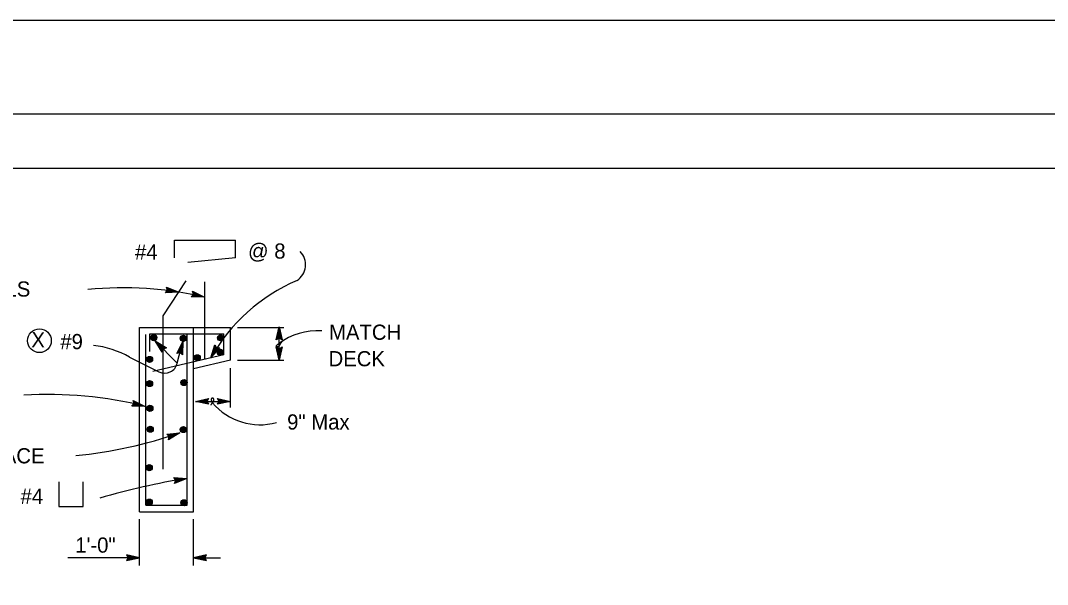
# Model space of a CAD drawing. Extents: x -894 to 866, y -472 to 714.
# Drawn here: x 117 to 590.7, y 453.6 to 713.6 of the extents above; entities that cross this region are included whole.
import ezdxf

# ---------------------------------------------------------------- set-up
doc = ezdxf.new("R2010")
doc.units = 0
for name, color, linetype in [('border_PLOTTING-ELEMENTS', 7, 'Continuous'), ('border_rw_22x34_Cut_Lines', 7, 'Continuous'), ('border_SHEET', 7, 'Continuous'), ('wall_SW-DETAIL', 7, 'Continuous'), ('wall_SW-DETAIL-anno', 7, 'Continuous')]:
    doc.layers.add(name, color=color, linetype=linetype)

msp = doc.modelspace()

# ---------------------------------------------------------------- linework, layer by layer
at = {"layer": 'border_PLOTTING-ELEMENTS'}
for points in [[(-894.04, -472.44), (865.96, -472.44), (865.96, 713.56), (-894.04, 713.56)], [(-864.04, 670.56), (835.96, 670.56), (835.96, -429.44), (-864.04, -429.44)]]:
    msp.add_lwpolyline(points, close=True, dxfattribs=at)
at = {"layer": 'border_rw_22x34_Cut_Lines'}
msp.add_lwpolyline([(-864.04, 670.56), (835.96, 670.56), (835.96, -429.44), (-864.04, -429.44)], close=True, dxfattribs=at)
at = {"layer": 'border_SHEET'}
msp.add_line((-814.04, 645.56), (810.96, 645.56), dxfattribs=at)
at = {"layer": 'wall_SW-DETAIL'}
for p, q in [((182.7, 577.5), (193.32, 593.5)), ((201.98, 557.37), (201.98, 593.04)), ((182.7, 506.76), (182.7, 577.5)), ((171.77, 487.06), (171.77, 572.06)), ((171.77, 572.06), (213.77, 572.06)), ((174.77, 490.06), (174.77, 568.88)), ((176.65, 569.06), (210.77, 569.06)), ((176.65, 561.05), (176.65, 569.06)), ((193.77, 490.06), (193.77, 569.06)), ((196.77, 487.06), (196.77, 572.06)), ((210.77, 559.44), (210.77, 569.06)), ((213.77, 557.06), (213.77, 572.06)), ((210.77, 559.44), (177.92, 551.71)), ((213.77, 557.06), (196.77, 553.06)), ((174.77, 490.06), (193.77, 490.06)), ((171.77, 487.06), (196.77, 487.06))]:
    msp.add_line(p, q, dxfattribs=at)
for centre, radius in [((178.45, 567.37), 1.41), ((178.45, 567.37), 1.24), ((209.25, 567.28), 1.41), ((209.25, 567.28), 1.24), ((178.45, 567.37), 1.07), ((178.45, 567.37), 0.9), ((178.45, 567.37), 0.731), ((178.45, 567.37), 0.562), ((178.45, 567.37), 0.394), ((178.45, 567.37), 0.169), ((192.08, 567.06), 1.41), ((192.08, 567.06), 1.24), ((192.08, 567.06), 1.07), ((192.08, 567.06), 0.9), ((192.08, 567.06), 0.731), ((192.08, 567.06), 0.562), ((192.08, 567.06), 0.394), ((192.08, 567.06), 0.169), ((209.25, 567.28), 1.07), ((209.25, 567.28), 0.9), ((209.25, 567.28), 0.731), ((209.25, 567.28), 0.562), ((209.25, 567.28), 0.394), ((209.25, 567.28), 0.169), ((198.48, 558.11), 1.41), ((198.48, 558.11), 1.24), ((198.48, 558.11), 1.07), ((209.15, 560.66), 1.41), ((209.15, 560.66), 1.24), ((209.15, 560.66), 1.07), ((209.15, 560.66), 0.9), ((209.15, 560.66), 0.731), ((209.15, 560.66), 0.562), ((209.15, 560.66), 0.394), ((209.15, 560.66), 0.169), ((176.47, 557.3), 1.41), ((176.47, 557.3), 1.24), ((176.47, 557.3), 1.07), ((176.47, 557.3), 0.9), ((176.47, 557.3), 0.731), ((176.47, 557.3), 0.562), ((176.47, 557.3), 0.394), ((176.47, 557.3), 0.169), ((198.48, 558.11), 0.9), ((198.48, 558.11), 0.731), ((198.48, 558.11), 0.562), ((198.48, 558.11), 0.394), ((198.48, 558.11), 0.169), ((176.47, 546.18), 1.41), ((176.47, 546.18), 1.24), ((176.47, 546.18), 1.07), ((176.47, 546.18), 0.9), ((176.47, 546.18), 0.731), ((176.47, 546.18), 0.562), ((176.47, 546.18), 0.394), ((176.47, 546.18), 0.169), ((192.38, 546.64), 1.41), ((192.38, 546.64), 1.24), ((192.38, 546.64), 1.07), ((192.38, 546.64), 0.9), ((192.38, 546.64), 0.731), ((192.38, 546.64), 0.562), ((192.38, 546.64), 0.394), ((192.38, 546.64), 0.169), ((176.62, 534.77), 1.41), ((176.62, 534.77), 1.24), ((176.62, 534.77), 1.07), ((176.62, 534.77), 0.9), ((176.62, 534.77), 0.731), ((176.62, 534.77), 0.562), ((176.62, 534.77), 0.394), ((176.62, 534.77), 0.169), ((176.77, 525.16), 1.41), ((176.77, 525.16), 1.24), ((176.77, 525.16), 1.07), ((176.77, 525.16), 0.9), ((176.77, 525.16), 0.731), ((192.08, 525.01), 1.41), ((192.08, 525.01), 1.24), ((192.08, 525.01), 1.07), ((192.08, 525.01), 0.9), ((176.77, 525.16), 0.562), ((176.77, 525.16), 0.394), ((176.77, 525.16), 0.169), ((192.08, 525.01), 0.731), ((192.08, 525.01), 0.562), ((192.08, 525.01), 0.394), ((192.08, 525.01), 0.169), ((176.32, 507.44), 1.41), ((176.32, 507.44), 1.24), ((176.32, 507.44), 1.07), ((176.32, 507.44), 0.9), ((176.32, 507.44), 0.731), ((176.32, 507.44), 0.562), ((176.32, 507.44), 0.394), ((176.32, 507.44), 0.169), ((176.32, 491.53), 1.41), ((176.32, 491.53), 1.24), ((176.32, 491.53), 1.07), ((176.32, 491.53), 0.9), ((176.32, 491.53), 0.731), ((176.32, 491.53), 0.562), ((176.32, 491.53), 0.394), ((176.32, 491.53), 0.169), ((192.38, 491.23), 1.41), ((192.38, 491.23), 1.24), ((192.38, 491.23), 1.07), ((192.38, 491.23), 0.9), ((192.38, 491.23), 0.731), ((192.38, 491.23), 0.562), ((192.38, 491.23), 0.394), ((192.38, 491.23), 0.169)]:
    msp.add_circle(centre, radius, dxfattribs=at)
at = {"layer": 'wall_SW-DETAIL-anno'}
for p, q in [((187.93, 612.3), (216.13, 612.3)), ((187.93, 604.11), (187.93, 612.3)), ((216.13, 604.11), (216.13, 612.3)), ((216.13, 604.11), (194.17, 602.03)), ((183.81, 588.06), (184.81, 589.24)), ((189.94, 588.41), (183.81, 588.06)), ((183.81, 588.06), (183.81, 588.06)), ((188.57, 588.63), (184.1, 588.38)), ((184.81, 589.24), (184.24, 590.69)), ((184.24, 590.69), (184.24, 590.69)), ((184.24, 590.69), (189.94, 588.41)), ((187.22, 588.85), (184.33, 588.69)), ((184.39, 590.31), (188.58, 588.63)), ((184.57, 589.91), (187.22, 588.85)), ((185.85, 589.08), (184.62, 589.01)), ((184.69, 589.54), (185.85, 589.08)), ((189.94, 588.41), (189.94, 588.41)), ((196.72, 587.27), (196.25, 588.75)), ((196.25, 588.75), (196.25, 588.75)), ((196.25, 588.75), (201.78, 586.07)), ((196.72, 587.27), (196.25, 588.75)), ((196.25, 588.75), (196.25, 588.75)), ((196.25, 588.75), (201.78, 586.07)), ((196.37, 588.36), (200.43, 586.39)), ((196.37, 588.36), (200.43, 586.39)), ((196.52, 587.95), (199.09, 586.71)), ((196.52, 587.95), (199.09, 586.71)), ((196.61, 587.58), (197.74, 587.03)), ((196.61, 587.58), (197.74, 587.03)), ((195.63, 586.16), (196.72, 587.27)), ((195.63, 586.16), (196.72, 587.27)), ((201.78, 586.07), (195.63, 586.16)), ((195.63, 586.16), (195.63, 586.16)), ((201.78, 586.07), (195.63, 586.16)), ((195.63, 586.16), (195.63, 586.16)), ((200.42, 586.39), (195.94, 586.45)), ((200.42, 586.39), (195.94, 586.45)), ((199.09, 586.71), (196.2, 586.75)), ((199.09, 586.71), (196.2, 586.75)), ((197.74, 587.03), (196.51, 587.04)), ((197.74, 587.03), (196.51, 587.04)), ((201.78, 586.07), (201.78, 586.07)), ((201.78, 586.07), (201.78, 586.07)), ((217.03, 572.06), (238.49, 572.06)), ((234.96, 566.29), (236.3, 572.29)), ((235.32, 566.5), (236.3, 570.91)), ((235.68, 566.74), (236.3, 569.52)), ((236.24, 557.06), (236.24, 572.06)), ((236.3, 572.29), (236.3, 572.29)), ((236.3, 572.29), (237.63, 566.29)), ((236.3, 569.52), (236.93, 566.7)), ((236.31, 570.9), (237.27, 566.52)), ((189.28, 555.55), (179.12, 565.96)), ((182.35, 560.73), (179.12, 565.96)), ((179.12, 565.96), (179.12, 565.96)), ((179.12, 565.96), (184.26, 562.6)), ((182.35, 560.73), (179.12, 565.96)), ((179.12, 565.96), (179.12, 565.96)), ((179.12, 565.96), (184.26, 562.6)), ((182.46, 561.14), (180.09, 564.98)), ((182.46, 561.14), (180.09, 564.98)), ((180.1, 564.97), (183.84, 562.51)), ((180.1, 564.97), (183.84, 562.51)), ((182.55, 561.56), (181.05, 563.99)), ((181.05, 563.99), (183.47, 562.4)), ((182.55, 561.56), (181.05, 563.99)), ((181.05, 563.99), (183.47, 562.4)), ((189.07, 560.13), (191.85, 565.61)), ((189.07, 560.13), (191.85, 565.61)), ((189.28, 555.55), (191.85, 565.61)), ((189.46, 560.25), (191.51, 564.27)), ((189.46, 560.25), (191.51, 564.27)), ((191.51, 564.26), (191.36, 559.78)), ((191.51, 564.26), (191.36, 559.78)), ((191.85, 565.61), (191.65, 559.47)), ((191.85, 565.61), (191.65, 559.47)), ((191.85, 565.61), (191.85, 565.61)), ((191.85, 565.61), (191.85, 565.61)), ((204.79, 558.12), (206.58, 564)), ((206.58, 564), (206.58, 564)), ((206.58, 564), (207.35, 562.64)), ((236.3, 567.09), (234.96, 566.29)), ((234.96, 566.29), (234.96, 566.29)), ((236.02, 566.91), (236.3, 568.14)), ((236.3, 568.14), (236.57, 566.93)), ((237.63, 566.29), (236.3, 567.09)), ((237.63, 566.29), (237.63, 566.29)), ((182.68, 561.92), (182.01, 563)), ((182.01, 563), (183.05, 562.32)), ((182.68, 561.92), (182.01, 563)), ((182.01, 563), (183.05, 562.32)), ((182.75, 562.24), (182.35, 560.73)), ((182.75, 562.24), (182.35, 560.73)), ((182.35, 560.73), (182.35, 560.73)), ((182.35, 560.73), (182.35, 560.73)), ((184.26, 562.6), (182.75, 562.24)), ((184.26, 562.6), (182.75, 562.24)), ((184.26, 562.6), (184.26, 562.6)), ((184.26, 562.6), (184.26, 562.6)), ((190.56, 560.57), (189.07, 560.13)), ((190.56, 560.57), (189.07, 560.13)), ((189.07, 560.13), (189.07, 560.13)), ((189.07, 560.13), (189.07, 560.13)), ((189.87, 560.39), (191.16, 562.93)), ((189.87, 560.39), (191.16, 562.93)), ((190.25, 560.47), (190.82, 561.59)), ((190.25, 560.47), (190.82, 561.59)), ((191.65, 559.47), (190.56, 560.57)), ((191.65, 559.47), (190.56, 560.57)), ((190.82, 561.59), (190.78, 560.36)), ((190.82, 561.59), (190.78, 560.36)), ((191.16, 562.93), (191.07, 560.04)), ((191.16, 562.93), (191.07, 560.04)), ((191.65, 559.47), (191.65, 559.47)), ((191.65, 559.47), (191.65, 559.47)), ((208.91, 562.68), (204.79, 558.12)), ((205.47, 559.33), (206.78, 563.61)), ((208.49, 562.67), (205.47, 559.32)), ((206.15, 560.52), (207, 563.29)), ((208.06, 562.64), (206.15, 560.52)), ((206.83, 561.72), (207.19, 562.91)), ((207.68, 562.66), (206.83, 561.72)), ((207.35, 562.64), (208.91, 562.68)), ((208.91, 562.68), (208.91, 562.68)), ((236.24, 557.06), (234.91, 563.06)), ((234.91, 563.06), (234.91, 563.06)), ((234.91, 563.06), (236.24, 562.26)), ((236.24, 558.45), (235.27, 562.83)), ((236.25, 559.83), (235.62, 562.65)), ((236.25, 561.21), (235.98, 562.42)), ((236.24, 562.26), (237.58, 563.06)), ((237.58, 563.06), (236.24, 557.06)), ((237.23, 562.85), (236.24, 558.44)), ((236.87, 562.61), (236.25, 559.83)), ((236.52, 562.44), (236.25, 561.21)), ((237.58, 563.06), (237.58, 563.06)), ((167.27, 558.34), (180.81, 551.66)), ((204.79, 558.12), (204.79, 558.12)), ((217.03, 557.06), (238.49, 557.06)), ((236.24, 557.06), (236.24, 557.06)), ((213.77, 535.19), (213.77, 553.34)), ((168.32, 535.84), (169.41, 536.94)), ((174.46, 535.7), (168.32, 535.84)), ((168.32, 535.84), (168.32, 535.84)), ((173.11, 536.03), (168.63, 536.13)), ((171.78, 536.36), (168.88, 536.43)), ((169.41, 536.94), (168.95, 538.43)), ((168.95, 538.43), (168.95, 538.43)), ((168.95, 538.43), (174.46, 535.7)), ((169.08, 538.04), (173.12, 536.03)), ((170.44, 536.69), (169.2, 536.72)), ((169.22, 537.63), (171.78, 536.36)), ((169.31, 537.25), (170.44, 536.69)), ((174.46, 535.7), (174.46, 535.7)), ((197.67, 538), (203.67, 539.33)), ((197.67, 538), (213.77, 538)), ((203.67, 536.66), (197.67, 538)), ((197.67, 538), (197.67, 538)), ((203.45, 537.01), (199.05, 538)), ((199.06, 538), (203.43, 538.97)), ((200.43, 537.99), (203.25, 538.62)), ((203.22, 537.37), (200.43, 537.99)), ((201.81, 537.99), (203.02, 538.26)), ((203.04, 537.72), (201.81, 537.99)), ((203.67, 539.33), (202.87, 538)), ((202.87, 538), (203.67, 536.66)), ((203.67, 539.33), (203.67, 539.33)), ((203.67, 536.66), (203.67, 536.66)), ((208.57, 538), (207.77, 539.34)), ((207.77, 539.34), (207.77, 539.34)), ((207.77, 539.34), (213.77, 538)), ((213.77, 538), (207.77, 536.67)), ((207.77, 536.67), (208.57, 538)), ((207.77, 536.67), (207.77, 536.67)), ((207.98, 538.98), (212.39, 538)), ((212.38, 537.99), (208, 537.03)), ((211, 538), (208.18, 537.37)), ((208.22, 538.62), (211, 538)), ((208.39, 538.27), (209.62, 538)), ((209.62, 538), (208.41, 537.73)), ((213.77, 538), (213.77, 538)), ((184.37, 522.81), (190.48, 523.5)), ((185.56, 521.81), (184.37, 522.81)), ((184.37, 522.81), (184.37, 522.81)), ((184.69, 522.55), (189.17, 523.06)), ((185.03, 522.29), (187.87, 522.61)), ((190.48, 523.5), (185.24, 520.29)), ((185.24, 520.29), (185.56, 521.81)), ((185.31, 522.02), (186.56, 522.16)), ((189.16, 523.05), (185.34, 520.71)), ((187.87, 522.61), (185.4, 521.09)), ((186.56, 522.16), (185.5, 521.51)), ((190.48, 523.5), (190.48, 523.5)), ((185.24, 520.29), (185.24, 520.29)), ((188.61, 501.64), (187.61, 502.84)), ((187.61, 502.84), (187.61, 502.84)), ((187.61, 502.84), (193.74, 502.48)), ((187.88, 502.52), (192.38, 502.26)), ((193.74, 502.48), (188.03, 500.2)), ((188.17, 502.2), (191.02, 502.04)), ((192.37, 502.25), (188.21, 500.59)), ((193.74, 502.48), (193.74, 502.48)), ((134.69, 500.96), (134.69, 489.49)), ((145.8, 489.49), (145.8, 500.96)), ((188.03, 500.2), (188.61, 501.64)), ((188.03, 500.2), (188.03, 500.2)), ((191.02, 502.04), (188.33, 500.96)), ((188.39, 501.89), (189.65, 501.82)), ((189.65, 501.82), (188.5, 501.36)), ((134.69, 489.49), (145.8, 489.49)), ((171.77, 462.28), (171.77, 483.75)), ((196.77, 462.28), (196.77, 483.75)), ((171.77, 465.91), (138.71, 465.91)), ((171.77, 465.91), (165.77, 467.24)), ((165.77, 467.24), (165.77, 467.24)), ((165.77, 467.24), (166.57, 465.91)), ((166.57, 465.91), (165.77, 464.57)), ((165.77, 464.57), (171.77, 465.91)), ((165.77, 464.57), (165.77, 464.57)), ((165.98, 464.93), (170.39, 465.91)), ((170.38, 465.91), (166, 466.88)), ((169, 465.91), (166.18, 466.53)), ((166.22, 465.29), (169, 465.91)), ((166.39, 465.63), (167.62, 465.91)), ((167.62, 465.91), (166.41, 466.18)), ((171.77, 465.91), (171.77, 465.91)), ((202.77, 467.25), (196.77, 465.91)), ((196.77, 465.91), (196.77, 465.91)), ((196.77, 465.91), (202.77, 464.58)), ((196.77, 465.91), (209.26, 465.91)), ((196.95, 464.39), (196.95, 464.39)), ((202.55, 466.9), (198.15, 465.91)), ((198.16, 465.91), (202.53, 464.94)), ((202.32, 466.54), (199.53, 465.91)), ((199.53, 465.91), (202.35, 465.29)), ((202.14, 466.19), (200.91, 465.91)), ((200.91, 465.91), (202.12, 465.65)), ((201.97, 465.91), (202.77, 467.25)), ((202.77, 464.58), (201.97, 465.91)), ((202.77, 467.25), (202.77, 467.25)), ((202.77, 464.58), (202.77, 464.58))]:
    msp.add_line(p, q, dxfattribs=at)
msp.add_circle((125.68, 565.96), 5.48, dxfattribs=at)
for centre, radius, start, end in [((239.77, 601), 8.69, 303.2012, 44.6699), ((277.5, 516.94), 83.57, 113.2374, 150.4761), ((164.77, 429), 161.37, 76.7406, 95.9448), ((254.33, 539.48), 31.1, 87.1438, 125.9828), ((145.96, 521.26), 42.77, 60.12, 83.8156), ((183.46, 557.04), 6, 243.7408, 345.6506), ((130.02, 357.93), 183.24, 75.9635, 93.6231), ((227.49, 556.14), 28.93, 220.6114, 285.0238), ((121.53, 723.36), 211.42, 275.6803, 289.0343), ((247.46, 172.44), 334.38, 99.2447, 106.3078)]:
    msp.add_arc(centre, radius, start, end, dxfattribs=at)
for points in [[(236.06, 564.64), (235.89, 564.49), (235.7, 564.3), (235.51, 564.11), (235.32, 563.92), (235.04, 563.82), (234.94, 563.64), (235.04, 563.35), (235.32, 563.26), (235.7, 563.26), (236.07, 563.26), (236.26, 563.45), (236.45, 563.73), (236.64, 564.01), (236.74, 564.3), (236.83, 564.49), (236.92, 564.67), (237.11, 564.96), (237.3, 565.15), (237.4, 565.34), (237.59, 565.53), (237.77, 565.71), (237.96, 565.9), (238.06, 565.9)], [(205.53, 537.31), (205.42, 537.49), (205.37, 537.72), (205.29, 537.93), (205.21, 538.13), (205.14, 538.34), (205.11, 538.57), (205.09, 538.8), (205.09, 539.03), (205.16, 539.24), (205.24, 539.44), (205.45, 539.65), (205.65, 539.65), (205.81, 539.5), (205.88, 539.29), (205.91, 538.98), (205.93, 538.65), (205.93, 538.42), (205.88, 538.19), (205.81, 537.9), (205.7, 537.59), (205.57, 537.36), (205.42, 537.13), (205.24, 536.93), (205.01, 536.64), (204.8, 536.39), (204.68, 536.21), (204.68, 536.18)]]:
    msp.add_spline(points, degree=3, dxfattribs=at)

# ---------------------------------------------------------------- texts
for s, p in [('@ 8', (221.9, 603.8)), ('#4', (169.76, 603.35)), ('SEE BARRIER DETAILS', (16.92, 586.29)), ('MATCH', (259.28, 566.38)), ('#9', (135.31, 562.05)), ('DECK', (259.06, 554.16)), ('9" Max', (239.95, 525)), ('OUTSIDE FACE', (58.85, 509.4)), ('#4', (116.97, 490.72)), ('1\'-0"', (142.19, 468.24))]:
    msp.add_text(s, height=7, dxfattribs=at).set_placement(p)
msp.add_text('X', height=7, rotation=359, dxfattribs=at).set_placement((121.91, 562.95))

doc.saveas('drawing.dxf')
